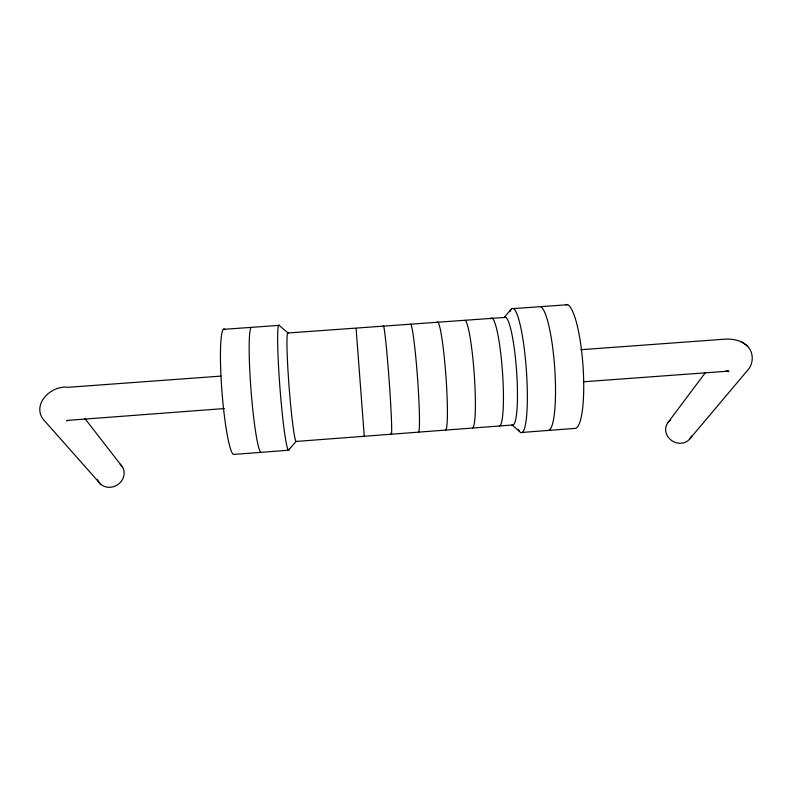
<?xml version="1.0" encoding="UTF-8"?>
<svg xmlns="http://www.w3.org/2000/svg" width="792" height="792" viewBox="0 0 792 792"><rect width="100%" height="100%" fill="white"/><g stroke="black" fill="none" stroke-linecap="round" stroke-linejoin="round"><path stroke-width="1.19" d="M356.103 328.423L364.27 436.273M668.092 422.403L705.504 372.458M689.862 438.808L748.301 369.448C754.489 362.033 753.4 349.51 744.975 344.282M511.206 309.256L503.88 317.8A54.133 7.702 85.9 0 1 516.097 364.845A54.133 7.702 85.9 0 1 513.127 424.957L296.05 441.451L288.417 450.252L233.521 454.44A62.944 6.97 85.5 0 1 221.532 385.664A62.944 6.97 85.5 0 1 225.245 329.729M66.409 420.998L67.766 420.453M67.419 420.403L224.304 408.553M521.898 432.452L575.616 428.353A62.132 12.316 86 0 0 582.694 361.746A62.132 12.316 86 0 0 565.488 304.742M220.909 376.101L68.399 387.278C50.262 384.754 29.601 406.316 45.431 421.829L100.653 484.179M580.892 349.717L722.581 339.332C731.462 338.481 741.154 339.827 747.747 346.361M583.783 381.764L728.452 371.131L726.056 371.111L728.957 371.606L727.214 370.943M223.384 329.363L278.635 325.403M513.602 308.593L567.646 304.722M505.87 317.335L287.595 333.016A54.579 2.93 85.6 0 0 289.238 388.724A54.579 2.93 85.6 0 0 296.05 441.451M741.995 342.065L744.549 343.976M288.387 333.293L279.675 325.829A62.816 3.841 85.6 0 0 280.091 389.545A62.816 3.841 85.6 0 0 289.308 448.856M511.988 424.878L519.404 431.313M84.823 418.433L122.285 466.745M410.81 324.166A54.331 3.089 85.8 0 1 417.632 379.229A54.331 3.089 85.8 0 1 418.592 432.145M383.1 326.482A54.381 1.762 85.8 0 1 389.199 381.298A54.381 1.762 85.8 0 1 390.921 433.194M436.917 322.621A54.272 4.415 85.8 0 1 445.45 370.052A54.272 4.415 85.8 0 1 445.668 430.086M465.211 320.255A54.222 5.742 85.9 0 1 474.299 375.042A54.222 5.742 85.9 0 1 472.695 428.036M490.515 318.77A54.163 7.049 85.9 0 1 501.999 365.884A54.163 7.049 85.9 0 1 499.663 425.987M509.959 311.652A62.261 9.316 85.9 0 1 526.333 369.696A62.261 9.316 85.9 0 1 518.354 429.719M540.649 306.652A62.202 10.821 86 0 1 554.796 369.27A62.202 10.821 86 0 1 548.787 430.393M260.994 452.351A62.875 5.405 85.6 0 1 251.143 391.733A62.875 5.405 85.6 0 1 251.034 327.383M691.475 436.026A13.652 12.306 29.7 0 1 671.25 440.273A13.652 12.306 29.7 0 1 670.458 420.205M120.117 464.221A14.038 12.761 -30.4 0 1 117.741 484.674A14.038 12.761 -30.4 0 1 97.485 479.625"/></g></svg>
